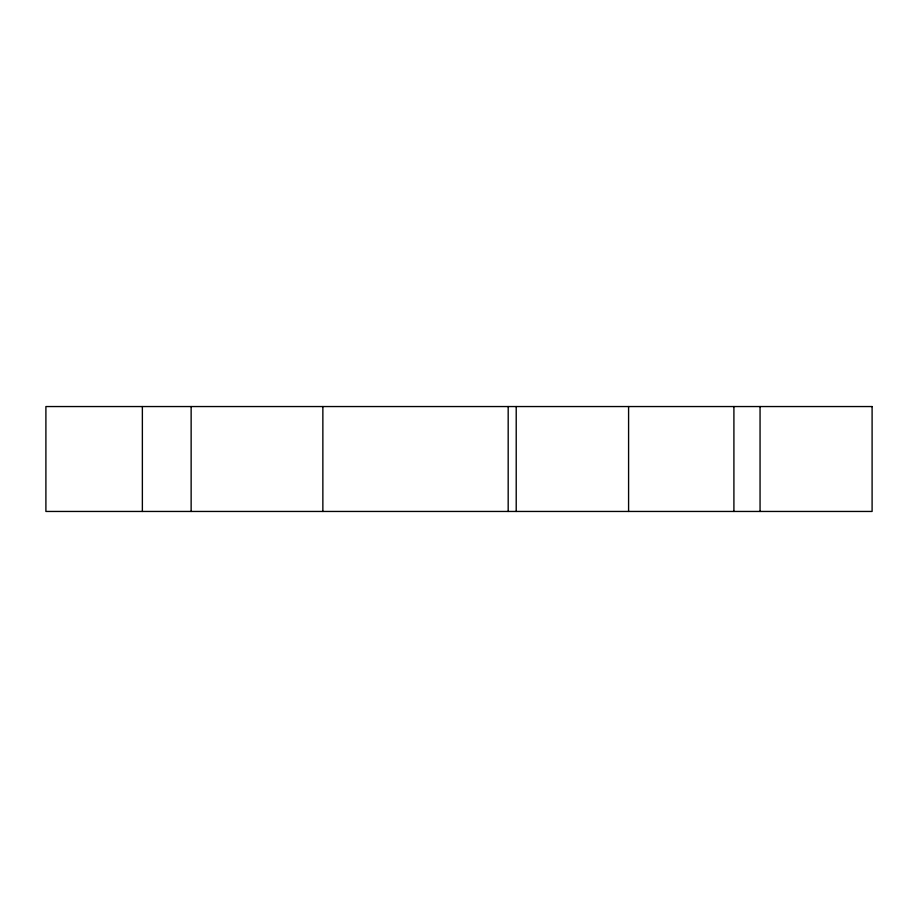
<?xml version="1.0" encoding="UTF-8"?>
<svg xmlns="http://www.w3.org/2000/svg" width="918" height="918" viewBox="0 0 918 918"><rect width="100%" height="100%" fill="white"/><g stroke="black" fill="none" stroke-linecap="round" stroke-linejoin="round"><path stroke-width="1.38" d="M760.058 406.548L760.058 511.452M733.907 406.548L733.907 511.452M628.589 406.548L628.589 511.452M516.214 406.548L516.214 511.452M508.182 406.548L508.182 511.452M322.861 406.548L322.861 511.452M191.139 406.548L191.139 511.452M142.37 406.548L142.37 511.452M872.1 406.548L45.9 406.548L45.9 511.452L872.1 511.452L872.1 406.548"/></g></svg>
